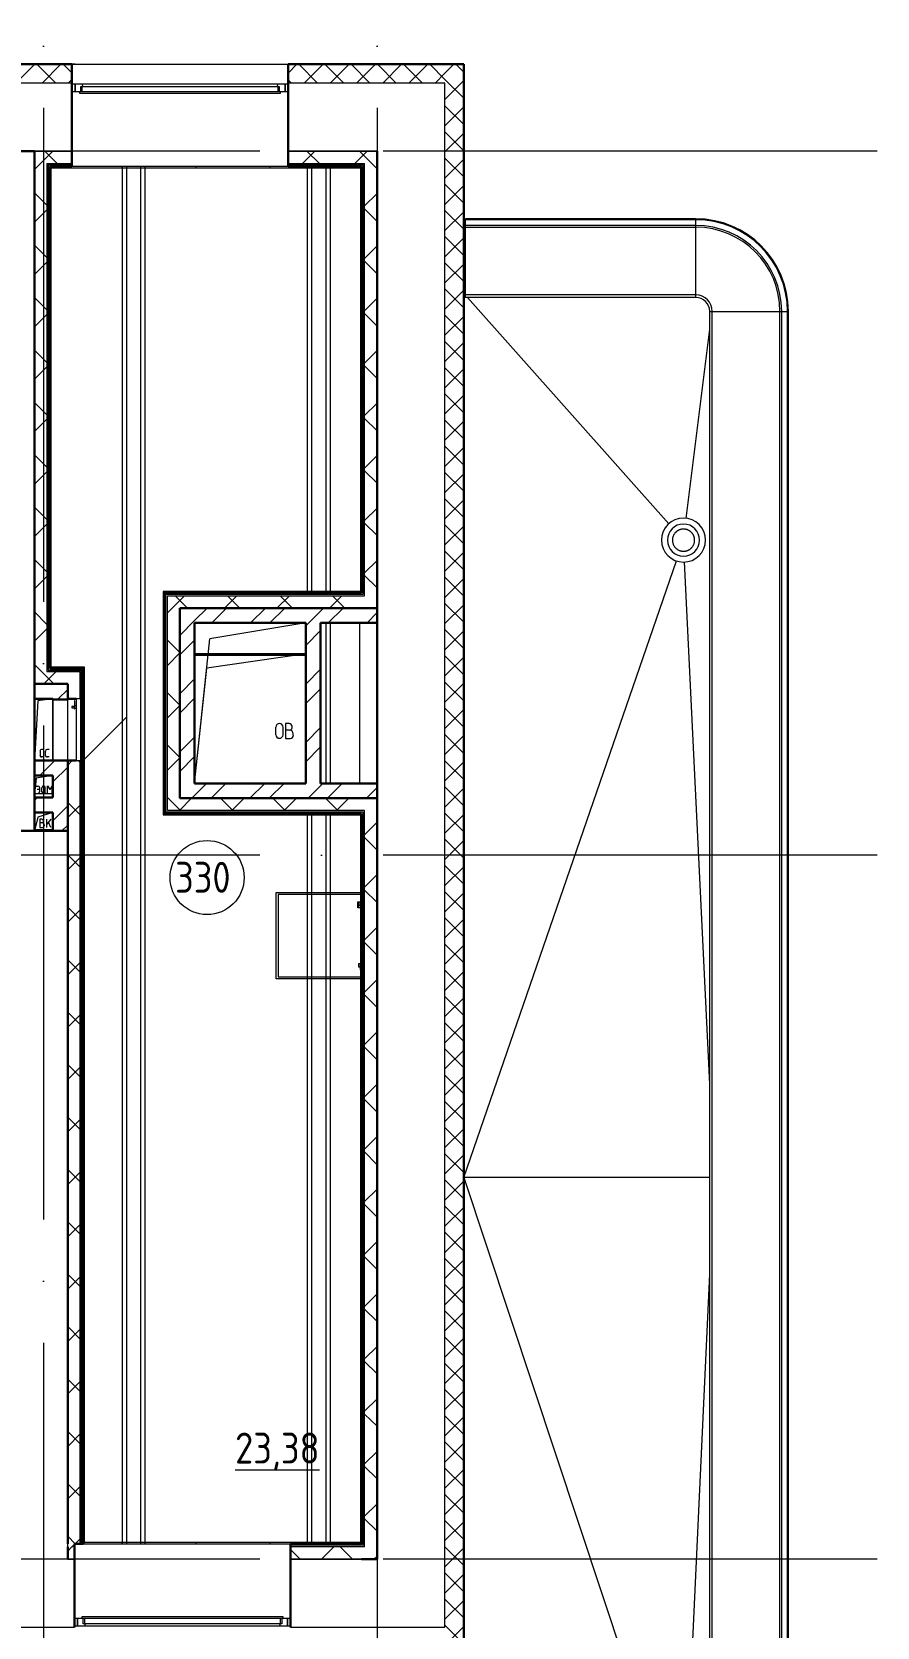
# Model space of a CAD drawing. Header units: millimetres. Extents: x -421858 to 614926, y -468665 to 141641.
# Drawn here: x 301951 to 308796, y 17287 to 30201 of the extents above; entities that cross this region are included whole.
import ezdxf

# ---------------------------------------------------------------- set-up
doc = ezdxf.new("R2010")
doc.units = ezdxf.units.MM
doc.linetypes.add('ADSK_Линия сетки', pattern=[25, 20, -2.5, 0, -2.5])
for name, color, linetype, lineweight in [('_ Окна', 7, 'Continuous', 9), ('Двери', 252, 'Continuous', 9), ('Крыша', 7, 'Continuous', 9), ('Линии', 252, 'Continuous', 9), ('Марки помещений', 252, 'Continuous', 20), ('Оборудование', 8, 'Continuous', 18), ('Ограждение', 252, 'Continuous', 9), ('Окна', 252, 'Continuous', 9), ('Оси', 252, 'Continuous', 9), ('Перекрытие', 252, 'Continuous', 18), ('Стены внутренние', 7, 'Continuous', 18), ('Стены наружные', 7, 'Continuous', 18), ('Стены штриховка', 252, 'Continuous', 9)]:
    doc.layers.add(name, color=color, linetype=linetype, lineweight=lineweight)
doc.styles.add('GOST Common_2', font='', dxfattribs={"width": 0.9, "height": 250})
doc.styles.get('GOST Common_2').set_extended_font_data('GOST type B')

# ---------------------------------------------------------------- blocks, each defined once
blk = doc.blocks.new('Перекрытия 1 - Перекрытия 1-1698725-3 этаж копия 1')
at = {"layer": 'Перекрытие', "ltscale": 100}
for p, q in [((25199, 26635), (25199, 15485)), ((25234, 26635), (25234, 15485)), ((25349, 26635), (25349, 15485)), ((25384, 26635), (25384, 15485)), ((26699, 26635), (26699, 23185)), ((26734, 26635), (26734, 23185)), ((26849, 26635), (26849, 23185)), ((26884, 26635), (26884, 23185)), ((26849, 22940), (26849, 21875)), ((26884, 22940), (26884, 21875)), ((27122, 22940), (27122, 21875)), ((26849, 21875), (26849, 21755)), ((26884, 21875), (26884, 21755)), ((27122, 21875), (27122, 21755)), ((26849, 21755), (26849, 21640)), ((26884, 21755), (26884, 21640)), ((27122, 21755), (27122, 21640)), ((26699, 21395), (26699, 15485)), ((26734, 21395), (26734, 15485)), ((26849, 21395), (26849, 15485)), ((26884, 21395), (26884, 15485))]:
    blk.add_line(p, q, dxfattribs=at)
blk = doc.blocks.new('3 этаж')
at = {"color": 251, "lineweight": 18, "true_color": 0x636466}
for p, q in [((303269, 24117), (303269, 25167)), ((303269, 25167), (304169, 25167)), ((302121, 24802), (301998, 24786)), ((302121, 24797), (302121, 24302)), ((301998, 24786), (301971, 24302)), ((302017, 24379), (302017, 24344)), ((302049, 24392), (302030, 24392)), ((302049, 24331), (302030, 24331)), ((302060, 24379), (302060, 24344)), ((302092, 24392), (302074, 24392)), ((302092, 24331), (302074, 24331)), ((301986, 24159), (301971, 24032)), ((302121, 24182), (301986, 24159)), ((302121, 24032), (301971, 24032)), ((301982, 24096), (302000, 24096)), ((301982, 24036), (302000, 24036)), ((301995, 24070), (302013, 24070)), ((302013, 24083), (302013, 24049)), ((302031, 24050), (302031, 24082)), ((302060, 24050), (302060, 24082)), ((302078, 24097), (302097, 24067)), ((302078, 24036), (302078, 24097)), ((302115, 24097), (302097, 24067)), ((302115, 24036), (302115, 24097)), ((302000, 23845), (301971, 23732)), ((302121, 23882), (302000, 23845)), ((302033, 23827), (302016, 23827)), ((302016, 23827), (302016, 23760)), ((302035, 23797), (302016, 23797)), ((302046, 23808), (302046, 23814)), ((302052, 23775), (302052, 23781)), ((302105, 23827), (302072, 23787)), ((302072, 23760), (302072, 23827)), ((302105, 23760), (302085, 23803)), ((302016, 23760), (302037, 23760))]:
    blk.add_line(p, q, dxfattribs=at)
for centre, radius, start, end in [((302030, 24379), 13.3, 90, 180), ((302030, 24344), 13.3, 180, 270), ((302074, 24379), 13.3, 90, 180), ((302074, 24344), 13.3, 180, 270), ((302000, 24083), 13, 0, 90), ((302000, 24049), 13, 270, 0), ((302046, 24082), 14.3, 0, 180), ((302046, 24050), 14.3, 180, 0), ((302033, 23814), 13, 0, 90), ((302035, 23808), 11.1, 270, 0), ((302035, 23781), 16.7, 0, 90), ((302037, 23775), 14.8, 270, 0)]:
    blk.add_arc(centre, radius, start, end, dxfattribs=at)
at = {"layer": '_ Окна', "color": 251, "true_color": 0x636466}
for p, q in [((302301, 29777), (302276, 29777)), ((302276, 29719), (302301, 29719)), ((302301, 29719), (302301, 29777)), ((304026, 29777), (304001, 29777)), ((304001, 29777), (304001, 29719)), ((304001, 29719), (304026, 29719)), ((302321, 17355), (302296, 17355)), ((302321, 17297), (302321, 17355)), ((304046, 17355), (304021, 17355)), ((304021, 17355), (304021, 17297)), ((302296, 17297), (302321, 17297)), ((304021, 17297), (304046, 17297))]:
    blk.add_line(p, q, dxfattribs=at)
at = {"layer": '_ Окна', "color": 251, "lineweight": 18, "true_color": 0x636466}
for p, q in [((302360, 29777), (302301, 29777)), ((302301, 29777), (302301, 29719)), ((302301, 29719), (302339, 29719)), ((302347, 29719), (302347, 29760)), ((302347, 29760), (302359, 29760)), ((302365, 29760), (302360, 29777)), ((303941, 29777), (303937, 29760)), ((304001, 29777), (303941, 29777)), ((303943, 29760), (303955, 29760)), ((303955, 29760), (303955, 29719)), ((303963, 29719), (304001, 29719)), ((304001, 29719), (304001, 29777)), ((302359, 17355), (302321, 17355)), ((302321, 17355), (302321, 17297)), ((302367, 17314), (302367, 17355)), ((302379, 17314), (302367, 17314)), ((302380, 17297), (302385, 17314)), ((303957, 17314), (303961, 17297)), ((303975, 17314), (303963, 17314)), ((303975, 17355), (303975, 17314)), ((304021, 17355), (303983, 17355)), ((304021, 17297), (304021, 17355)), ((302321, 17297), (302380, 17297)), ((303961, 17297), (304021, 17297))]:
    blk.add_line(p, q, dxfattribs=at)
at = {"layer": 'Двери', "color": 251, "true_color": 0x636466}
for p, q in [((304611, 23218), (303945, 23218)), ((303945, 23218), (303945, 22550)), ((304591, 23159), (304597, 23159)), ((304591, 23109), (304591, 23159)), ((304597, 23109), (304597, 23159)), ((304598, 23159), (304609, 23159)), ((304598, 23130), (304598, 23159)), ((304609, 23130), (304598, 23130)), ((304609, 23159), (304611, 23159)), ((304609, 23159), (304609, 23109)), ((304609, 23159), (304609, 23130)), ((304597, 23109), (304591, 23109)), ((304609, 23109), (304597, 23109)), ((304611, 23109), (304609, 23109)), ((304598, 22659), (304609, 22659)), ((304598, 22630), (304598, 22659)), ((304609, 22630), (304598, 22630)), ((304609, 22659), (304611, 22659)), ((304609, 22659), (304609, 22609)), ((304609, 22659), (304609, 22630)), ((304611, 22609), (304609, 22609)), ((303945, 22550), (304611, 22550))]:
    blk.add_line(p, q, dxfattribs=at)
at = {"layer": 'Крыша', "color": 251, "true_color": 0x636466}
for p, q in [((305448, 28087), (305463, 28070)), ((305463, 28070), (305448, 28087)), ((305480, 28050), (305480, 28050)), ((307110, 26218), (305480, 28050)), ((307250, 26261), (307440, 27794)), ((307440, 27794), (307440, 27794)), ((305448, 20927), (307171, 25920)), ((307440, 21681), (307236, 25910)), ((307440, 21681), (307440, 21681)), ((305448, 20927), (305448, 20927)), ((307440, 20927), (305448, 20927)), ((305448, 20927), (307172, 15734)), ((307236, 15743), (307440, 20143)), ((307440, 20143), (307440, 20143))]:
    blk.add_line(p, q, dxfattribs=at)
at = {"layer": 'Линии', "color": 251, "lineweight": 18, "ltscale": 200, "true_color": 0x636466}
for p, q in [((303269, 24117), (303269, 25416)), ((304169, 25416), (303392, 25287)), ((303269, 24117), (303392, 25287)), ((303269, 24117), (303269, 25167)), ((303269, 25167), (304169, 25167)), ((304169, 25167), (303367, 25050)), ((303269, 24117), (303367, 25050)), ((303927, 24511), (303927, 24573)), ((303927, 24511), (303927, 24573)), ((303985, 24511), (303985, 24573)), ((303985, 24511), (303985, 24573)), ((304035, 24602), (304005, 24602)), ((304005, 24602), (304005, 24482)), ((304035, 24602), (304005, 24602)), ((304005, 24602), (304005, 24482)), ((304038, 24548), (304005, 24548)), ((304038, 24548), (304005, 24548)), ((304058, 24568), (304058, 24578)), ((304058, 24568), (304058, 24578)), ((304005, 24482), (304042, 24482)), ((304005, 24482), (304042, 24482)), ((304068, 24508), (304068, 24518)), ((304068, 24508), (304068, 24518))]:
    blk.add_line(p, q, dxfattribs=at)
at = {"layer": 'Линии', "color": 251, "lineweight": 18, "true_color": 0x636466}
for centre, radius, start, end in [((303956, 24573), 28.7, 0, 180), ((303956, 24573), 28.7, 0, 180), ((304035, 24578), 23.3, 0, 90), ((304035, 24578), 23.3, 0, 90), ((304038, 24568), 20, 270, 0), ((304038, 24568), 20, 270, 0), ((304038, 24518), 30, 0, 90), ((304038, 24518), 30, 0, 90), ((303956, 24511), 28.7, 180, 0), ((303956, 24511), 28.7, 180, 0), ((304042, 24508), 26.7, 270, 0), ((304042, 24508), 26.7, 270, 0)]:
    blk.add_arc(centre, radius, start, end, dxfattribs=at)
at = {"layer": 'Марки помещений', "color": 251, "true_color": 0x636466}
blk.add_circle((303370, 23355), 300, dxfattribs=at)
at = {"layer": 'Оборудование', "color": 251, "true_color": 0x636466}
for p, q in [((307139, 26096), (307138, 26092)), ((307138, 26092), (307138, 26088)), ((307138, 26088), (307138, 26087)), ((307140, 26103), (307139, 26099)), ((307139, 26099), (307139, 26096)), ((307141, 26110), (307140, 26106)), ((307140, 26106), (307140, 26103)), ((307142, 26113), (307141, 26110)), ((307143, 26117), (307142, 26113)), ((307145, 26120), (307143, 26117)), ((307146, 26123), (307145, 26120)), ((307148, 26127), (307146, 26123)), ((307149, 26130), (307148, 26127)), ((307151, 26133), (307149, 26130)), ((307153, 26136), (307151, 26133)), ((307155, 26139), (307153, 26136)), ((307157, 26142), (307155, 26139)), ((307159, 26145), (307157, 26142)), ((307162, 26147), (307159, 26145)), ((307164, 26150), (307162, 26147)), ((307167, 26152), (307164, 26150)), ((307170, 26155), (307167, 26152)), ((307172, 26157), (307170, 26155)), ((307175, 26159), (307172, 26157)), ((307178, 26161), (307175, 26159)), ((307181, 26163), (307178, 26161)), ((307184, 26165), (307181, 26163)), ((307187, 26167), (307184, 26165)), ((307191, 26168), (307187, 26167)), ((307194, 26170), (307191, 26168)), ((307197, 26171), (307194, 26170)), ((307201, 26172), (307197, 26171)), ((307204, 26173), (307201, 26172)), ((307208, 26174), (307204, 26173)), ((307211, 26175), (307208, 26174)), ((307215, 26175), (307211, 26175)), ((307218, 26176), (307215, 26175)), ((307222, 26176), (307218, 26176)), ((307225, 26176), (307222, 26176)), ((307229, 26176), (307225, 26176)), ((307233, 26176), (307229, 26176)), ((307236, 26176), (307233, 26176)), ((307240, 26176), (307236, 26176)), ((307243, 26175), (307240, 26176)), ((307247, 26174), (307243, 26175)), ((307250, 26174), (307247, 26174)), ((307254, 26173), (307250, 26174)), ((307257, 26172), (307254, 26173)), ((307261, 26170), (307257, 26172)), ((307264, 26169), (307261, 26170)), ((307267, 26167), (307264, 26169)), ((307270, 26166), (307267, 26167)), ((307274, 26164), (307270, 26166)), ((307277, 26162), (307274, 26164)), ((307280, 26160), (307277, 26162)), ((307283, 26158), (307280, 26160)), ((307285, 26156), (307283, 26158)), ((307288, 26153), (307285, 26156)), ((307291, 26151), (307288, 26153)), ((307293, 26148), (307291, 26151)), ((307296, 26146), (307293, 26148)), ((307298, 26143), (307296, 26146)), ((307300, 26140), (307298, 26143)), ((307302, 26137), (307300, 26140)), ((307304, 26134), (307302, 26137)), ((307306, 26131), (307304, 26134)), ((307308, 26128), (307306, 26131)), ((307309, 26125), (307308, 26128)), ((307311, 26122), (307309, 26125)), ((307312, 26118), (307311, 26122)), ((307313, 26115), (307312, 26118)), ((307314, 26111), (307313, 26115)), ((307315, 26108), (307314, 26111)), ((307316, 26104), (307315, 26108)), ((307317, 26101), (307316, 26104)), ((307317, 26097), (307317, 26101)), ((307318, 26094), (307317, 26097)), ((307318, 26090), (307318, 26094)), ((307318, 26087), (307318, 26090)), ((307138, 26087), (307138, 26083)), ((307138, 26083), (307138, 26079)), ((307138, 26079), (307139, 26076)), ((307139, 26076), (307139, 26072)), ((307139, 26072), (307140, 26069)), ((307140, 26069), (307141, 26065)), ((307141, 26065), (307142, 26062)), ((307142, 26062), (307143, 26058)), ((307143, 26058), (307144, 26055)), ((307144, 26055), (307145, 26052)), ((307145, 26052), (307147, 26048)), ((307147, 26048), (307148, 26045)), ((307148, 26045), (307150, 26042)), ((307150, 26042), (307152, 26039)), ((307152, 26039), (307154, 26036)), ((307154, 26036), (307156, 26033)), ((307156, 26033), (307158, 26030)), ((307158, 26030), (307160, 26027)), ((307160, 26027), (307163, 26025)), ((307163, 26025), (307165, 26022)), ((307165, 26022), (307168, 26020)), ((307168, 26020), (307171, 26017)), ((307171, 26017), (307174, 26015)), ((307174, 26015), (307177, 26013)), ((307177, 26013), (307180, 26011)), ((307180, 26011), (307183, 26009)), ((307183, 26009), (307186, 26007)), ((307186, 26007), (307189, 26006)), ((307189, 26006), (307192, 26004)), ((307192, 26004), (307195, 26003)), ((307195, 26003), (307199, 26002)), ((307199, 26002), (307202, 26000)), ((307202, 26000), (307206, 25999)), ((307206, 25999), (307209, 25999)), ((307209, 25999), (307213, 25998)), ((307213, 25998), (307216, 25997)), ((307216, 25997), (307220, 25997)), ((307220, 25997), (307223, 25997)), ((307223, 25997), (307227, 25997)), ((307227, 25997), (307231, 25997)), ((307231, 25997), (307234, 25997)), ((307234, 25997), (307238, 25997)), ((307238, 25997), (307241, 25998)), ((307241, 25998), (307245, 25998)), ((307245, 25998), (307248, 25999)), ((307248, 25999), (307252, 26000)), ((307252, 26000), (307255, 26001)), ((307255, 26001), (307259, 26002)), ((307259, 26002), (307262, 26003)), ((307262, 26003), (307265, 26005)), ((307265, 26005), (307269, 26006)), ((307269, 26006), (307272, 26008)), ((307272, 26008), (307275, 26010)), ((307275, 26010), (307278, 26012)), ((307278, 26012), (307281, 26014)), ((307281, 26014), (307284, 26016)), ((307284, 26016), (307287, 26018)), ((307287, 26018), (307289, 26021)), ((307289, 26021), (307292, 26023)), ((307292, 26023), (307294, 26026)), ((307294, 26026), (307297, 26029)), ((307297, 26029), (307299, 26031)), ((307299, 26031), (307301, 26034)), ((307301, 26034), (307303, 26037)), ((307303, 26037), (307305, 26040)), ((307305, 26040), (307307, 26043)), ((307307, 26043), (307309, 26047)), ((307309, 26047), (307310, 26050)), ((307310, 26050), (307311, 26053)), ((307311, 26053), (307313, 26056)), ((307313, 26056), (307314, 26060)), ((307314, 26060), (307315, 26063)), ((307315, 26063), (307316, 26067)), ((307316, 26070), (307317, 26074)), ((307316, 26067), (307316, 26070)), ((307317, 26077), (307318, 26081)), ((307317, 26074), (307317, 26077)), ((307318, 26085), (307318, 26087)), ((307318, 26081), (307318, 26085)), ((302347, 24802), (302311, 24802)), ((302311, 24802), (302311, 24302)), ((302348, 24302), (302348, 24801)), ((302293, 24741), (302275, 24741)), ((302275, 24741), (302275, 24729)), ((302275, 24729), (302293, 24729)), ((302295, 24743), (302293, 24741)), ((302293, 24741), (302293, 24729)), ((302293, 24729), (302295, 24727)), ((302295, 24786), (302295, 24740)), ((302300, 24786), (302295, 24786)), ((302311, 24745), (302295, 24745)), ((302295, 24745), (302295, 24725)), ((302295, 24730), (302295, 24722)), ((302295, 24725), (302311, 24725)), ((302295, 24722), (302300, 24722)), ((302300, 24740), (302300, 24786)), ((302300, 24722), (302300, 24730)), ((302358, 24795), (302348, 24795)), ((302359, 24310), (302359, 24794)), ((302366, 24783), (302360, 24783)), ((302366, 24321), (302366, 24783)), ((302368, 24774), (302366, 24774)), ((302366, 24705), (302368, 24705)), ((302368, 24770), (302368, 24774)), ((302368, 24770), (302368, 24774)), ((302368, 24770), (302368, 24709)), ((302368, 24705), (302368, 24709)), ((302368, 24705), (302368, 24709)), ((302366, 24302), (302719, 24655)), ((302311, 24302), (302347, 24302)), ((302348, 24309), (302358, 24309)), ((302360, 24321), (302366, 24321))]:
    blk.add_line(p, q, dxfattribs=at)
for radius, start, end in [(178, 0, 180), (130, 0, 180), (178, 180, 0), (130, 180, 0)]:
    blk.add_arc((307228, 26087), radius, start, end, dxfattribs=at)
for points, knots in [([(302348, 24801), (302348, 24801), (302348, 24801), (302348, 24801), (302348, 24801), (302348, 24801), (302348, 24801), (302347, 24802), (302347, 24802), (302347, 24802)], [0, 0, 0, 0, 0.166667, 0.25, 0.333333, 0.5, 0.666667, 0.833333, 1, 1, 1, 1]), ([(302359, 24794), (302359, 24794), (302359, 24794), (302359, 24794), (302359, 24794), (302359, 24794), (302358, 24794), (302358, 24794), (302358, 24795), (302358, 24795), (302358, 24795)], [0, 0, 0, 0, 0.166667, 0.25, 0.333333, 0.416667, 0.541667, 0.666667, 0.833333, 1, 1, 1, 1]), ([(302360, 24783), (302360, 24783), (302360, 24783), (302360, 24783), (302360, 24783), (302359, 24783), (302359, 24783), (302359, 24783), (302359, 24783), (302359, 24784), (302359, 24784), (302359, 24784), (302359, 24784)], [0, 0, 0, 0, 0.166667, 0.25, 0.333333, 0.416667, 0.5, 0.583333, 0.666667, 0.75, 0.833333, 1, 1, 1, 1]), ([(302347, 24302), (302347, 24302), (302347, 24302), (302348, 24302), (302348, 24302), (302348, 24302), (302348, 24302), (302348, 24302), (302348, 24302), (302348, 24302)], [-1, -1, -1, -1, -0.833333, -0.666667, -0.5, -0.333333, -0.25, -0.166667, 0, 0, 0, 0]), ([(302358, 24309), (302358, 24309), (302358, 24309), (302358, 24309), (302358, 24309), (302359, 24309), (302359, 24309), (302359, 24309), (302359, 24309), (302359, 24309), (302359, 24310)], [-1, -1, -1, -1, -0.833333, -0.666667, -0.541667, -0.416667, -0.333333, -0.25, -0.166667, 0, 0, 0, 0]), ([(302359, 24319), (302359, 24319), (302359, 24319), (302359, 24320), (302359, 24320), (302359, 24320), (302359, 24320), (302359, 24320), (302360, 24320), (302360, 24320), (302360, 24321), (302360, 24321), (302360, 24321)], [-1, -1, -1, -1, -0.833333, -0.75, -0.666667, -0.583333, -0.5, -0.416667, -0.333333, -0.25, -0.166667, 0, 0, 0, 0])]:
    blk.add_open_spline(points, degree=3, knots=knots, dxfattribs=at)
at = {"layer": 'Ограждение', "color": 251, "true_color": 0x636466}
for p, q in [((302096, 29112), (302106, 29102)), ((302106, 29102), (302096, 29112)), ((302106, 25057), (302106, 29102)), ((302106, 29102), (304611, 29102)), ((304026, 29112), (302276, 29112)), ((304621, 29112), (304611, 29102)), ((304611, 29102), (304621, 29112)), ((304611, 29102), (304611, 25671)), ((305463, 28681), (305463, 28687)), ((307328, 28687), (305463, 28687)), ((305463, 28634), (305463, 28681)), ((307328, 28681), (305463, 28681)), ((307328, 28681), (307328, 28687)), ((307328, 28634), (307328, 28681)), ((305463, 28619), (305463, 28634)), ((307328, 28634), (305463, 28634)), ((305463, 28072), (305463, 28619)), ((307328, 28619), (305463, 28619)), ((307328, 28619), (307328, 28634)), ((307328, 28072), (307328, 28619)), ((305463, 28050), (305463, 28072)), ((307328, 28072), (305463, 28072)), ((307328, 28050), (305463, 28050)), ((307328, 28050), (307328, 28072)), ((307440, 27939), (307461, 27939)), ((307440, 13137), (307440, 27939)), ((307461, 27939), (308009, 27939)), ((307461, 13137), (307461, 27939)), ((308009, 27939), (308023, 27939)), ((308009, 13137), (308009, 27939)), ((308023, 27939), (308070, 27939)), ((308023, 13137), (308023, 27939)), ((308070, 27939), (308077, 27939)), ((308070, 13137), (308070, 27939)), ((308077, 13137), (308077, 27939)), ((303024, 25661), (303014, 25671)), ((304611, 25671), (303014, 25671)), ((303014, 25671), (303024, 25661)), ((303014, 25671), (303014, 23862)), ((304621, 25661), (304611, 25671)), ((304611, 25671), (304621, 25661)), ((302106, 25057), (302096, 25047)), ((302096, 25047), (302106, 25057)), ((302376, 25057), (302106, 25057)), ((302366, 25047), (302376, 25057)), ((302376, 25057), (302366, 25047)), ((302376, 17972), (302376, 25057)), ((302366, 24802), (302366, 24783)), ((302366, 24321), (302366, 24302)), ((303024, 23872), (303014, 23862)), ((303014, 23862), (303024, 23872)), ((303014, 23862), (304611, 23862)), ((304621, 23872), (304611, 23862)), ((304611, 23862), (304621, 23872)), ((304611, 23862), (304611, 17972)), ((302366, 17962), (302376, 17972)), ((302376, 17972), (302366, 17962)), ((302366, 17962), (304046, 17962)), ((304611, 17972), (302376, 17972)), ((304621, 17962), (304611, 17972)), ((304611, 17972), (304621, 17962))]:
    blk.add_line(p, q, dxfattribs=at)
at = {"layer": 'Ограждение', "color": 251, "linetype": 'Continuous', "true_color": 0x636466}
for p, q in [((302682, 29102), (302682, 29112)), ((303282, 29102), (303282, 29112)), ((303882, 29102), (303882, 29112)), ((304482, 29102), (304482, 29112)), ((302096, 28876), (302106, 28876)), ((304611, 28876), (304621, 28876)), ((302096, 28276), (302106, 28276)), ((304611, 28276), (304621, 28276)), ((302096, 27676), (302106, 27676)), ((304611, 27676), (304621, 27676)), ((302096, 27076), (302106, 27076)), ((304611, 27076), (304621, 27076)), ((302096, 26476), (302106, 26476)), ((304611, 26476), (304621, 26476)), ((302096, 25876), (302106, 25876)), ((304611, 25876), (304621, 25876)), ((303282, 25661), (303282, 25671)), ((303882, 25661), (303882, 25671)), ((304482, 25661), (304482, 25671)), ((302096, 25276), (302106, 25276)), ((303014, 25276), (303024, 25276)), ((302366, 24676), (302376, 24676)), ((303014, 24676), (303024, 24676)), ((302366, 24076), (302376, 24076)), ((303014, 24076), (303024, 24076)), ((303282, 23862), (303282, 23872)), ((303882, 23862), (303882, 23872)), ((304482, 23862), (304482, 23872)), ((302366, 23476), (302376, 23476)), ((304611, 23476), (304621, 23476)), ((302366, 22876), (302376, 22876)), ((304611, 22876), (304621, 22876)), ((302366, 22276), (302376, 22276)), ((304611, 22276), (304621, 22276)), ((302366, 21676), (302376, 21676)), ((304611, 21676), (304621, 21676)), ((302366, 21076), (302376, 21076)), ((304611, 21076), (304621, 21076)), ((302366, 20476), (302376, 20476)), ((304611, 20476), (304621, 20476)), ((302366, 19876), (302376, 19876)), ((304611, 19876), (304621, 19876)), ((302366, 19276), (302376, 19276)), ((304611, 19276), (304621, 19276)), ((302366, 18676), (302376, 18676)), ((304611, 18676), (304621, 18676)), ((302366, 18076), (302376, 18076)), ((302682, 17962), (302682, 17972)), ((303282, 17962), (303282, 17972)), ((303882, 17962), (303882, 17972)), ((304482, 17962), (304482, 17972)), ((304611, 18076), (304621, 18076))]:
    blk.add_line(p, q, dxfattribs=at)
at = {"layer": 'Ограждение', "color": 251, "true_color": 0x636466}
for radius in [749, 742, 695, 681, 133, 112]:
    blk.add_arc((307328, 27939), radius, 0, 90, dxfattribs=at)
at = {"layer": 'Окна', "color": 251, "true_color": 0x636466}
for p, q in [((302339, 29719), (303963, 29719)), ((302339, 29702), (302339, 29719)), ((302359, 29760), (303943, 29760)), ((302359, 29719), (302359, 29760)), ((303941, 29777), (302360, 29777)), ((303943, 29760), (303943, 29719)), ((303963, 29719), (303963, 29702)), ((303963, 29702), (302339, 29702)), ((302359, 17372), (303983, 17372)), ((302359, 17355), (302359, 17372)), ((303983, 17355), (302359, 17355)), ((302379, 17314), (302379, 17355)), ((303963, 17314), (302379, 17314)), ((303963, 17355), (303963, 17314)), ((303983, 17372), (303983, 17355)), ((302380, 17297), (303961, 17297))]:
    blk.add_line(p, q, dxfattribs=at)
at = {"layer": 'Оси', "color": 251, "linetype": 'ADSK_Линия сетки', "ltscale": 200, "true_color": 0x636466}
for p, q in [((302046, 34587), (302046, 11871)), ((304746, 34587), (304746, 13337)), ((308796, 29237), (237074, 29237)), ((308796, 23537), (237074, 23537)), ((308796, 17837), (237074, 17837))]:
    blk.add_line(p, q, dxfattribs=at)
at = {"layer": 'Перекрытие', "color": 251, "true_color": 0x636466}
for p, q in [((304169, 25167), (303269, 25167)), ((303269, 25167), (303269, 24117)), ((302121, 24032), (301971, 24032)), ((303929, 22534), (303929, 23234)), ((303929, 23234), (304611, 23234)), ((304611, 22534), (303929, 22534))]:
    blk.add_line(p, q, dxfattribs=at)
at = {"layer": 'Стены внутренние', "color": 251, "lineweight": 30, "true_color": 0x636466}
for p, q in [((301206, 29939), (302276, 29939)), ((302276, 29237), (302276, 29939)), ((304026, 29237), (304026, 29939)), ((305448, 29939), (304026, 29939)), ((305448, 17135), (305448, 29939)), ((301971, 29237), (301281, 29237)), ((304746, 24117), (304746, 25416)), ((301971, 24802), (301971, 24302)), ((301971, 24182), (301971, 24002)), ((301971, 23882), (301971, 23732)), ((302121, 23732), (301851, 23732)), ((302296, 17837), (302296, 17287)), ((304046, 17837), (304046, 17287)), ((304746, 17837), (304621, 17837)), ((304746, 17837), (304746, 17837))]:
    blk.add_line(p, q, dxfattribs=at)
at = {"layer": 'Стены внутренние', "color": 251, "linetype": 'Continuous', "lineweight": 9, "true_color": 0x636466}
for p, q in [((301822, 29787), (301972, 29937)), ((302144, 29787), (301994, 29937)), ((302034, 29787), (302184, 29937)), ((302075, 29939), (302074, 29937)), ((302274, 29869), (302206, 29937)), ((302274, 29908), (302276, 29908)), ((304026, 29908), (304028, 29908)), ((304028, 29871), (304093, 29937)), ((304070, 29939), (304068, 29937)), ((304265, 29787), (304115, 29937)), ((304156, 29787), (304306, 29937)), ((304477, 29787), (304327, 29937)), ((304368, 29787), (304518, 29937)), ((304689, 29787), (304539, 29937)), ((304580, 29787), (304730, 29937)), ((304902, 29787), (304752, 29937)), ((304792, 29787), (304942, 29937)), ((304891, 29939), (304890, 29937)), ((305114, 29787), (304964, 29937)), ((305004, 29787), (305154, 29937)), ((305125, 29939), (305124, 29937)), ((305296, 29817), (305176, 29937)), ((305216, 29787), (305296, 29866)), ((305296, 29866), (305366, 29937)), ((305446, 29879), (305388, 29937)), ((302246, 29787), (302276, 29816)), ((304053, 29787), (304026, 29814)), ((305446, 29667), (305296, 29817)), ((305296, 29654), (305446, 29804)), ((305448, 29740), (305446, 29743)), ((305446, 29705), (305448, 29705)), ((305446, 29454), (305296, 29604)), ((305296, 29442), (305446, 29592)), ((305446, 29502), (305448, 29502)), ((305446, 29242), (305296, 29392)), ((305296, 29230), (305446, 29380)), ((305446, 29197), (305448, 29197)), ((305446, 29030), (305296, 29180)), ((305296, 29018), (305446, 29168)), ((305446, 28818), (305296, 28968)), ((305296, 28805), (305446, 28955)), ((305446, 28606), (305296, 28756)), ((305296, 28593), (305446, 28743)), ((305446, 28394), (305296, 28544)), ((305446, 28587), (305448, 28587)), ((305296, 28381), (305446, 28531)), ((305446, 28182), (305296, 28332)), ((305296, 28169), (305446, 28319)), ((305446, 28384), (305448, 28384)), ((305446, 27970), (305296, 28120)), ((305296, 27957), (305446, 28107)), ((305448, 28114), (305446, 28118)), ((305446, 28079), (305448, 28079)), ((305446, 27757), (305296, 27907)), ((305296, 27745), (305446, 27895)), ((305446, 27545), (305296, 27695)), ((305296, 27533), (305446, 27683)), ((305446, 27333), (305296, 27483)), ((305296, 27320), (305446, 27470)), ((305446, 27470), (305448, 27470)), ((305446, 27121), (305296, 27271)), ((305296, 27108), (305446, 27258)), ((305446, 27267), (305448, 27267)), ((305446, 26909), (305296, 27059)), ((305296, 26896), (305446, 27046)), ((305446, 26962), (305448, 26962)), ((305446, 26697), (305296, 26847)), ((305296, 26684), (305446, 26834)), ((305446, 26485), (305296, 26635)), ((305296, 26472), (305446, 26622)), ((305446, 26272), (305296, 26422)), ((305296, 26260), (305446, 26410)), ((305446, 26352), (305448, 26352)), ((305448, 26230), (305446, 26226)), ((305446, 26060), (305296, 26210)), ((305296, 26048), (305446, 26198)), ((305446, 26149), (305448, 26149)), ((305446, 25848), (305296, 25998)), ((305296, 25836), (305446, 25986)), ((305446, 25844), (305448, 25844)), ((305446, 25636), (305296, 25786)), ((305296, 25623), (305446, 25773)), ((305446, 25424), (305296, 25574)), ((305296, 25411), (305446, 25561)), ((305446, 25212), (305296, 25362)), ((305296, 25199), (305446, 25349)), ((305447, 25416), (305446, 25413)), ((305446, 25235), (305448, 25235)), ((305446, 25000), (305296, 25150)), ((305296, 24987), (305446, 25137)), ((305448, 25066), (305446, 25070)), ((305446, 24788), (305296, 24938)), ((305446, 25031), (305448, 25031)), ((305296, 24775), (305446, 24925)), ((305446, 24575), (305296, 24725)), ((305296, 24563), (305446, 24713)), ((305446, 24727), (305448, 24727)), ((305446, 24363), (305296, 24513)), ((305296, 24351), (305446, 24501)), ((305448, 24456), (305446, 24460)), ((305446, 24151), (305296, 24301)), ((305296, 24138), (305446, 24288)), ((305446, 23939), (305296, 24089)), ((305296, 23926), (305446, 24076)), ((305446, 24117), (305448, 24117)), ((305448, 23995), (305446, 23991)), ((305446, 23914), (305448, 23914)), ((305446, 23727), (305296, 23877)), ((305296, 23714), (305446, 23864)), ((305446, 23515), (305296, 23665)), ((305296, 23502), (305446, 23652)), ((305446, 23609), (305448, 23609)), ((305446, 23303), (305296, 23453)), ((305296, 23290), (305446, 23440)), ((305446, 23090), (305296, 23240)), ((305296, 23078), (305446, 23228)), ((305448, 23182), (305446, 23178)), ((305446, 22878), (305296, 23028)), ((305296, 22866), (305446, 23016)), ((305446, 22999), (305448, 22999)), ((305446, 22666), (305296, 22816)), ((305296, 22654), (305446, 22804)), ((305446, 22796), (305448, 22796)), ((305446, 22454), (305296, 22604)), ((305296, 22441), (305446, 22591)), ((305446, 22491), (305448, 22491)), ((305446, 22242), (305296, 22392)), ((305296, 22229), (305446, 22379)), ((305447, 22222), (305446, 22225)), ((305446, 22030), (305296, 22180)), ((305296, 22017), (305446, 22167)), ((305446, 21818), (305296, 21968)), ((305296, 21805), (305446, 21955)), ((305446, 21882), (305448, 21882)), ((305446, 21606), (305296, 21756)), ((305296, 21593), (305446, 21743)), ((305446, 21679), (305448, 21679)), ((305446, 21393), (305296, 21543)), ((305296, 21381), (305446, 21531)), ((305446, 21181), (305296, 21331)), ((305296, 21169), (305446, 21319)), ((305446, 21374), (305448, 21374)), ((305446, 20969), (305296, 21119)), ((305296, 20956), (305446, 21106)), ((305448, 20947), (305446, 20943)), ((305446, 20757), (305296, 20907)), ((305296, 20744), (305446, 20894)), ((305446, 20545), (305296, 20695)), ((305296, 20532), (305446, 20682)), ((305446, 20764), (305448, 20764)), ((305446, 20561), (305448, 20561)), ((305446, 20333), (305296, 20483)), ((305296, 20320), (305446, 20470)), ((305448, 20337), (305446, 20334)), ((305446, 20121), (305296, 20271)), ((305296, 20108), (305446, 20258)), ((305446, 20256), (305448, 20256)), ((305446, 19909), (305296, 20059)), ((305296, 19896), (305446, 20046)), ((305446, 19696), (305296, 19846)), ((305296, 19684), (305446, 19834)), ((305448, 19783), (305446, 19786)), ((305446, 19484), (305296, 19634)), ((305446, 19647), (305448, 19647)), ((305296, 19472), (305446, 19622)), ((305448, 19524), (305446, 19521)), ((305446, 19272), (305296, 19422)), ((305296, 19259), (305446, 19409)), ((305446, 19443), (305448, 19443)), ((305446, 19060), (305296, 19210)), ((305296, 19047), (305446, 19197)), ((305446, 19139), (305448, 19139)), ((305446, 18848), (305296, 18998)), ((305296, 18835), (305446, 18985)), ((305446, 18636), (305296, 18786)), ((305296, 18623), (305446, 18773)), ((305446, 18424), (305296, 18574)), ((305296, 18411), (305446, 18561)), ((305446, 18529), (305448, 18529)), ((305446, 18211), (305296, 18361)), ((305296, 18199), (305446, 18349)), ((305446, 18326), (305448, 18326)), ((305446, 17999), (305296, 18149)), ((305296, 17987), (305446, 18137)), ((305446, 18021), (305448, 18021)), ((305446, 17787), (305296, 17937)), ((305296, 17775), (305446, 17925)), ((305446, 17575), (305296, 17725)), ((305296, 17562), (305446, 17712)), ((305446, 17363), (305296, 17513)), ((305296, 17350), (305446, 17500)), ((305448, 17548), (305446, 17551)), ((305446, 17411), (305448, 17411)), ((305446, 17151), (305296, 17301)), ((305296, 17138), (305446, 17288)), ((305448, 17289), (305446, 17285))]:
    blk.add_line(p, q, dxfattribs=at)
at = {"layer": 'Стены внутренние', "color": 251, "true_color": 0x636466}
for p, q in [((302276, 29939), (304026, 29939)), ((302276, 29787), (301206, 29787)), ((305296, 29787), (304026, 29787)), ((305296, 17287), (305296, 29787)), ((301971, 29237), (302276, 29237)), ((304026, 29237), (304746, 29237)), ((305448, 28664), (305463, 28664)), ((305463, 28614), (305448, 28614)), ((305463, 28087), (305448, 28087)), ((302121, 23742), (301971, 23742)), ((302296, 17837), (302241, 17837)), ((304621, 17837), (304046, 17837)), ((301296, 17287), (302296, 17287)), ((304046, 17287), (305296, 17287))]:
    blk.add_line(p, q, dxfattribs=at)
at = {"layer": 'Стены наружные', "color": 251, "true_color": 0x636466}
for p, q in [((298391, 29944), (302301, 29944)), ((302301, 29944), (302301, 29939)), ((302276, 29237), (301971, 29237)), ((304746, 29237), (304026, 29237)), ((304169, 25152), (303269, 25152)), ((302121, 24302), (302121, 24797)), ((302241, 24302), (302241, 24797)), ((302366, 24802), (302366, 24783)), ((302366, 24321), (302366, 24302))]:
    blk.add_line(p, q, dxfattribs=at)
at = {"layer": 'Стены наружные', "color": 251, "lineweight": 30, "true_color": 0x636466}
for p, q in [((301971, 24802), (301971, 29237)), ((302276, 29112), (302276, 29237)), ((304026, 29112), (304026, 29237)), ((304746, 29237), (304746, 25416)), ((302096, 29112), (302276, 29112)), ((302096, 29112), (302096, 25047)), ((304621, 29112), (304026, 29112)), ((304621, 25661), (304621, 29112)), ((303024, 25661), (304621, 25661)), ((303024, 23872), (303024, 25661)), ((303149, 25536), (303149, 23997)), ((303149, 23997), (303149, 25536)), ((303149, 25536), (304746, 25536)), ((303269, 25416), (303269, 24117)), ((304169, 25416), (303269, 25416)), ((304169, 24117), (304169, 25416)), ((304746, 25416), (304289, 25416)), ((304289, 25416), (304289, 24117)), ((302096, 25047), (302366, 25047)), ((302366, 25047), (302366, 24802)), ((302241, 24922), (301971, 24922)), ((302121, 24802), (301971, 24802)), ((302121, 24802), (302121, 24797)), ((302241, 24797), (302121, 24797)), ((302241, 24922), (302241, 24797)), ((302311, 24802), (302241, 24802)), ((302366, 24802), (302347, 24802)), ((302311, 24302), (301971, 24302)), ((301971, 24302), (301971, 24182)), ((302241, 17962), (302241, 24302)), ((302366, 24302), (302347, 24302)), ((302366, 17962), (302366, 24302)), ((302121, 24182), (301971, 24182)), ((302121, 24002), (302121, 24182)), ((303269, 24117), (304169, 24117)), ((304289, 24117), (304746, 24117)), ((304746, 24117), (304746, 17837)), ((301971, 24002), (302121, 24002)), ((301971, 24002), (301971, 23882)), ((304746, 23997), (303149, 23997)), ((302121, 23882), (301971, 23882)), ((302121, 23732), (302121, 23882)), ((304621, 23872), (303024, 23872)), ((304621, 17962), (304621, 23872)), ((302241, 23732), (302121, 23732)), ((302296, 17962), (302296, 17837)), ((302366, 17962), (302296, 17962)), ((304621, 17962), (304046, 17962)), ((304046, 17962), (304046, 17837)), ((302241, 17937), (302241, 17837)), ((304621, 17837), (304746, 17837))]:
    blk.add_line(p, q, dxfattribs=at)
at = {"layer": 'Стены наружные', "color": 251, "linetype": 'Continuous', "lineweight": 9, "true_color": 0x636466}
for p, q in [((302021, 29137), (302121, 29237)), ((302021, 29137), (302121, 29237)), ((302157, 29137), (302057, 29237)), ((302157, 29137), (302057, 29237)), ((304142, 29137), (304242, 29237)), ((304142, 29137), (304242, 29237)), ((304279, 29137), (304179, 29237)), ((304279, 29137), (304179, 29237)), ((304566, 29137), (304666, 29237)), ((304566, 29137), (304666, 29237)), ((304703, 29137), (304603, 29237)), ((304703, 29137), (304603, 29237)), ((301971, 29087), (302021, 29137)), ((301971, 29087), (302021, 29137)), ((302151, 29114), (302151, 29112)), ((302256, 29114), (302256, 29112)), ((304041, 29114), (304041, 29112)), ((304146, 29114), (304146, 29112)), ((304251, 29114), (304251, 29112)), ((304356, 29114), (304356, 29112)), ((304461, 29114), (304461, 29112)), ((304566, 29114), (304566, 29112)), ((304745, 29095), (304703, 29137)), ((304745, 29095), (304703, 29137)), ((302093, 29021), (302096, 29021)), ((304623, 29057), (304621, 29057)), ((304623, 28952), (304621, 28952)), ((302071, 28799), (301971, 28899)), ((302071, 28799), (301971, 28899)), ((302093, 28916), (302096, 28916)), ((302093, 28811), (302096, 28811)), ((304623, 28847), (304621, 28847)), ((304646, 28792), (304745, 28891)), ((304646, 28792), (304745, 28891)), ((301971, 28662), (302071, 28762)), ((301971, 28662), (302071, 28762)), ((302093, 28706), (302096, 28706)), ((304623, 28742), (304621, 28742)), ((304745, 28670), (304646, 28770)), ((304745, 28670), (304646, 28770)), ((302093, 28601), (302096, 28601)), ((304623, 28637), (304621, 28637)), ((302071, 28375), (301971, 28475)), ((302071, 28375), (301971, 28475)), ((302093, 28496), (302096, 28496)), ((304623, 28532), (304621, 28532)), ((304623, 28427), (304621, 28427)), ((304646, 28368), (304745, 28467)), ((304646, 28368), (304745, 28467)), ((301971, 28238), (302071, 28338)), ((301971, 28238), (302071, 28338)), ((302093, 28391), (302096, 28391)), ((302093, 28286), (302096, 28286)), ((304623, 28322), (304621, 28322)), ((304745, 28246), (304646, 28345)), ((304745, 28246), (304646, 28345)), ((302093, 28181), (302096, 28181)), ((304623, 28217), (304621, 28217)), ((302071, 27950), (301971, 28050)), ((302071, 27950), (301971, 28050)), ((302093, 28076), (302096, 28076)), ((304623, 28112), (304621, 28112)), ((304646, 27943), (304745, 28043)), ((304646, 27943), (304745, 28043)), ((301971, 27814), (302071, 27914)), ((301971, 27814), (302071, 27914)), ((302093, 27971), (302096, 27971)), ((304623, 28007), (304621, 28007)), ((304623, 27902), (304621, 27902)), ((304745, 27822), (304646, 27921)), ((304745, 27822), (304646, 27921)), ((302093, 27866), (302096, 27866)), ((304623, 27797), (304621, 27797)), ((302093, 27761), (302096, 27761)), ((302093, 27656), (302096, 27656)), ((304623, 27692), (304621, 27692)), ((302071, 27526), (301971, 27626)), ((302071, 27526), (301971, 27626)), ((302093, 27551), (302096, 27551)), ((304623, 27587), (304621, 27587)), ((304646, 27519), (304745, 27619)), ((304646, 27519), (304745, 27619)), ((301971, 27390), (302071, 27490)), ((301971, 27390), (302071, 27490)), ((302093, 27446), (302096, 27446)), ((304623, 27482), (304621, 27482)), ((304745, 27397), (304646, 27497)), ((304745, 27397), (304646, 27497)), ((302093, 27341), (302096, 27341)), ((304623, 27377), (304621, 27377)), ((304623, 27272), (304621, 27272)), ((302071, 27102), (301971, 27202)), ((302071, 27102), (301971, 27202)), ((302093, 27236), (302096, 27236)), ((302093, 27131), (302096, 27131)), ((304623, 27167), (304621, 27167)), ((304646, 27095), (304745, 27194)), ((304646, 27095), (304745, 27194)), ((301971, 26965), (302071, 27065)), ((301971, 26965), (302071, 27065)), ((302093, 27026), (302096, 27026)), ((304623, 27062), (304621, 27062)), ((304745, 26973), (304646, 27072)), ((304745, 26973), (304646, 27072)), ((302093, 26921), (302096, 26921)), ((304623, 26957), (304621, 26957)), ((302071, 26678), (301971, 26778)), ((302071, 26678), (301971, 26778)), ((302093, 26816), (302096, 26816)), ((304623, 26852), (304621, 26852)), ((304623, 26747), (304621, 26747)), ((304646, 26670), (304745, 26770)), ((304646, 26670), (304745, 26770)), ((301971, 26541), (302071, 26641)), ((301971, 26541), (302071, 26641)), ((302093, 26711), (302096, 26711)), ((302093, 26606), (302096, 26606)), ((304623, 26642), (304621, 26642)), ((304746, 26548), (304646, 26648)), ((304746, 26548), (304646, 26648)), ((302093, 26501), (302096, 26501)), ((304623, 26537), (304621, 26537)), ((302071, 26253), (301971, 26353)), ((302071, 26253), (301971, 26353)), ((302093, 26396), (302096, 26396)), ((304623, 26432), (304621, 26432)), ((302093, 26291), (302096, 26291)), ((304623, 26327), (304621, 26327)), ((304623, 26222), (304621, 26222)), ((304646, 26246), (304746, 26346)), ((304646, 26246), (304746, 26346)), ((304746, 26124), (304646, 26224)), ((304746, 26124), (304646, 26224)), ((301971, 26117), (302071, 26217)), ((301971, 26117), (302071, 26217)), ((302093, 26186), (302096, 26186)), ((304623, 26117), (304621, 26117)), ((302093, 26081), (302096, 26081)), ((302093, 25976), (302096, 25976)), ((304623, 26012), (304621, 26012)), ((302071, 25829), (301971, 25929)), ((302071, 25829), (301971, 25929)), ((302093, 25871), (302096, 25871)), ((304623, 25907), (304621, 25907)), ((304646, 25822), (304746, 25922)), ((304646, 25822), (304746, 25922)), ((301971, 25693), (302071, 25793)), ((301971, 25693), (302071, 25793)), ((302093, 25766), (302096, 25766)), ((304623, 25802), (304621, 25802)), ((304746, 25700), (304646, 25800)), ((304746, 25700), (304646, 25800)), ((302093, 25661), (302096, 25661)), ((303026, 25597), (303024, 25597)), ((303035, 25659), (303035, 25661)), ((303087, 25536), (303187, 25636)), ((303087, 25536), (303187, 25636)), ((303212, 25536), (303112, 25636)), ((303212, 25536), (303112, 25636)), ((303140, 25659), (303140, 25661)), ((303245, 25659), (303245, 25661)), ((303350, 25659), (303350, 25661)), ((303455, 25659), (303455, 25661)), ((303512, 25536), (303612, 25636)), ((303512, 25536), (303612, 25636)), ((303636, 25536), (303536, 25636)), ((303636, 25536), (303536, 25636)), ((303560, 25659), (303560, 25661)), ((303665, 25659), (303665, 25661)), ((303770, 25659), (303770, 25661)), ((303875, 25659), (303875, 25661)), ((303936, 25536), (304036, 25636)), ((303936, 25536), (304036, 25636)), ((304061, 25536), (303961, 25636)), ((304061, 25536), (303961, 25636)), ((303980, 25659), (303980, 25661)), ((304085, 25659), (304085, 25661)), ((304190, 25659), (304190, 25661)), ((304295, 25659), (304295, 25661)), ((304360, 25536), (304460, 25636)), ((304360, 25536), (304460, 25636)), ((304485, 25536), (304385, 25636)), ((304485, 25536), (304385, 25636)), ((304400, 25659), (304400, 25661)), ((304505, 25659), (304505, 25661)), ((304610, 25659), (304610, 25661)), ((304623, 25697), (304621, 25697)), ((302071, 25405), (301971, 25505)), ((302071, 25405), (301971, 25505)), ((302093, 25556), (302096, 25556)), ((302093, 25451), (302096, 25451)), ((303026, 25492), (303024, 25492)), ((303049, 25497), (303087, 25536)), ((303049, 25497), (303087, 25536)), ((303269, 25435), (303371, 25536)), ((303408, 25416), (303528, 25536)), ((303722, 25416), (303842, 25536)), ((303879, 25416), (303999, 25536)), ((304194, 25416), (304314, 25536)), ((304351, 25416), (304471, 25536)), ((304665, 25416), (304745, 25497)), ((301971, 25268), (302071, 25368)), ((301971, 25268), (302071, 25368)), ((302093, 25346), (302096, 25346)), ((303026, 25387), (303024, 25387)), ((303149, 25315), (303269, 25435)), ((304169, 25392), (304194, 25416)), ((304169, 25235), (304289, 25355)), ((302093, 25241), (302096, 25241)), ((303026, 25282), (303024, 25282)), ((303149, 25176), (303049, 25276)), ((303149, 25176), (303049, 25276)), ((303149, 25157), (303269, 25277)), ((302030, 25022), (301971, 25081)), ((302030, 25022), (301971, 25081)), ((302093, 25136), (302096, 25136)), ((303026, 25177), (303024, 25177)), ((303026, 25072), (303024, 25072)), ((303049, 25073), (303149, 25173)), ((303049, 25073), (303149, 25173)), ((302130, 24922), (302030, 25022)), ((302130, 24922), (302030, 25022)), ((302048, 24922), (302148, 25022)), ((302048, 24922), (302148, 25022)), ((302116, 25044), (302116, 25047)), ((302221, 25044), (302221, 25047)), ((302326, 25044), (302326, 25047)), ((302363, 24959), (302366, 24959)), ((303026, 24967), (303024, 24967)), ((303149, 24843), (303269, 24963)), ((304169, 24921), (304289, 25041)), ((302159, 24797), (302164, 24802)), ((302164, 24802), (302241, 24878)), ((302250, 24802), (302241, 24811)), ((302250, 24802), (302241, 24811)), ((302363, 24854), (302366, 24854)), ((303026, 24862), (303024, 24862)), ((303149, 24751), (303049, 24851)), ((303149, 24751), (303049, 24851)), ((303149, 24686), (303269, 24806)), ((304169, 24763), (304289, 24883)), ((303026, 24757), (303024, 24757)), ((303049, 24649), (303149, 24749)), ((303049, 24649), (303149, 24749)), ((303026, 24652), (303024, 24652)), ((303026, 24547), (303024, 24547)), ((304169, 24449), (304289, 24569)), ((303026, 24442), (303024, 24442)), ((303149, 24327), (303049, 24427)), ((303149, 24327), (303049, 24427)), ((303149, 24372), (303269, 24492)), ((304169, 24292), (304289, 24412)), ((302016, 24182), (302121, 24287)), ((302121, 24287), (302136, 24302)), ((302241, 24265), (302277, 24302)), ((302241, 24265), (302277, 24302)), ((302341, 24286), (302326, 24302)), ((302341, 24286), (302326, 24302)), ((303026, 24337), (303024, 24337)), ((303049, 24225), (303149, 24325)), ((303049, 24225), (303149, 24325)), ((303149, 24214), (303269, 24334)), ((302121, 24129), (302241, 24249)), ((302363, 24224), (302366, 24224)), ((303026, 24232), (303024, 24232)), ((302363, 24119), (302366, 24119)), ((303026, 24127), (303024, 24127)), ((303026, 24022), (303024, 24022)), ((303269, 24020), (303365, 24117)), ((303402, 23997), (303522, 24117)), ((303717, 23997), (303837, 24117)), ((303874, 23997), (303994, 24117)), ((304188, 23997), (304308, 24117)), ((304345, 23997), (304465, 24117)), ((304660, 23997), (304745, 24082)), ((301971, 23979), (301993, 24002)), ((302121, 23815), (302241, 23935)), ((302341, 23862), (302241, 23962)), ((302341, 23862), (302241, 23962)), ((302241, 23841), (302341, 23941)), ((302241, 23841), (302341, 23941)), ((302363, 24014), (302366, 24014)), ((302363, 23909), (302366, 23909)), ((303026, 23917), (303024, 23917)), ((303149, 23903), (303049, 24003)), ((303149, 23903), (303049, 24003)), ((303145, 23897), (303149, 23900)), ((303145, 23897), (303149, 23900)), ((303149, 23900), (303245, 23997)), ((303149, 23900), (303245, 23997)), ((303155, 23897), (303149, 23903)), ((303155, 23897), (303149, 23903)), ((303245, 23997), (303269, 24020)), ((303579, 23897), (303479, 23997)), ((303579, 23897), (303479, 23997)), ((303569, 23897), (303669, 23997)), ((303569, 23897), (303669, 23997)), ((304003, 23897), (303903, 23997)), ((304003, 23897), (303903, 23997)), ((303993, 23897), (304093, 23997)), ((303993, 23897), (304093, 23997)), ((304428, 23897), (304328, 23997)), ((304428, 23897), (304328, 23997)), ((304417, 23897), (304517, 23997)), ((304417, 23897), (304517, 23997)), ((302194, 23732), (302241, 23778)), ((302363, 23804), (302366, 23804)), ((303055, 23874), (303055, 23872)), ((303160, 23874), (303160, 23872)), ((303265, 23874), (303265, 23872)), ((303370, 23874), (303370, 23872)), ((303475, 23874), (303475, 23872)), ((303580, 23874), (303580, 23872)), ((303685, 23874), (303685, 23872)), ((303790, 23874), (303790, 23872)), ((303895, 23874), (303895, 23872)), ((304000, 23874), (304000, 23872)), ((304105, 23874), (304105, 23872)), ((304210, 23874), (304210, 23872)), ((304315, 23874), (304315, 23872)), ((304420, 23874), (304420, 23872)), ((304525, 23874), (304525, 23872)), ((304623, 23847), (304621, 23847)), ((304630, 23874), (304630, 23872)), ((304646, 23701), (304745, 23800)), ((304646, 23701), (304745, 23800)), ((302363, 23699), (302366, 23699)), ((304623, 23742), (304621, 23742)), ((304623, 23637), (304621, 23637)), ((304745, 23579), (304646, 23678)), ((304745, 23579), (304646, 23678)), ((302341, 23438), (302241, 23538)), ((302341, 23438), (302241, 23538)), ((302241, 23417), (302341, 23517)), ((302241, 23417), (302341, 23517)), ((302363, 23594), (302366, 23594)), ((304623, 23532), (304621, 23532)), ((302363, 23489), (302366, 23489)), ((302363, 23384), (302366, 23384)), ((304623, 23427), (304621, 23427)), ((302363, 23279), (302366, 23279)), ((304623, 23322), (304621, 23322)), ((304646, 23276), (304745, 23376)), ((304646, 23276), (304745, 23376)), ((304745, 23155), (304646, 23254)), ((304745, 23155), (304646, 23254)), ((302363, 23174), (302366, 23174)), ((304623, 23217), (304621, 23217)), ((302341, 23014), (302241, 23114)), ((302341, 23014), (302241, 23114)), ((302241, 22993), (302341, 23093)), ((302241, 22993), (302341, 23093)), ((302363, 23069), (302366, 23069)), ((304623, 23112), (304621, 23112)), ((304623, 23007), (304621, 23007)), ((302363, 22964), (302366, 22964)), ((304623, 22902), (304621, 22902)), ((304646, 22852), (304745, 22951)), ((304646, 22852), (304745, 22951)), ((302363, 22859), (302366, 22859)), ((302363, 22754), (302366, 22754)), ((304623, 22797), (304621, 22797)), ((304745, 22730), (304646, 22830)), ((304745, 22730), (304646, 22830)), ((302341, 22589), (302241, 22689)), ((302341, 22589), (302241, 22689)), ((302241, 22568), (302341, 22668)), ((302241, 22568), (302341, 22668)), ((302363, 22649), (302366, 22649)), ((304623, 22692), (304621, 22692)), ((302363, 22544), (302366, 22544)), ((304623, 22587), (304621, 22587)), ((304623, 22482), (304621, 22482)), ((304646, 22428), (304745, 22527)), ((304646, 22428), (304745, 22527)), ((302363, 22439), (302366, 22439)), ((304623, 22377), (304621, 22377)), ((304745, 22306), (304646, 22406)), ((304745, 22306), (304646, 22406)), ((302341, 22165), (302241, 22265)), ((302341, 22165), (302241, 22265)), ((302241, 22144), (302341, 22244)), ((302241, 22144), (302341, 22244)), ((302363, 22334), (302366, 22334)), ((302363, 22229), (302366, 22229)), ((304623, 22272), (304621, 22272)), ((302363, 22124), (302366, 22124)), ((304623, 22167), (304621, 22167)), ((304646, 22004), (304745, 22103)), ((304646, 22004), (304745, 22103)), ((302363, 22019), (302366, 22019)), ((304623, 22062), (304621, 22062)), ((304623, 21957), (304621, 21957)), ((304745, 21882), (304646, 21981)), ((304745, 21882), (304646, 21981)), ((302341, 21741), (302241, 21841)), ((302341, 21741), (302241, 21841)), ((302363, 21914), (302366, 21914)), ((304623, 21852), (304621, 21852)), ((302241, 21720), (302341, 21820)), ((302241, 21720), (302341, 21820)), ((302363, 21809), (302366, 21809)), ((302363, 21704), (302366, 21704)), ((304623, 21747), (304621, 21747)), ((302363, 21599), (302366, 21599)), ((304623, 21642), (304621, 21642)), ((304646, 21579), (304745, 21679)), ((304646, 21579), (304745, 21679)), ((302363, 21494), (302366, 21494)), ((304623, 21537), (304621, 21537)), ((304745, 21458), (304646, 21557)), ((304745, 21458), (304646, 21557)), ((302341, 21316), (302241, 21416)), ((302341, 21316), (302241, 21416)), ((302241, 21296), (302341, 21396)), ((302241, 21296), (302341, 21396)), ((302363, 21389), (302366, 21389)), ((304623, 21432), (304621, 21432)), ((304623, 21327), (304621, 21327)), ((302363, 21284), (302366, 21284)), ((304623, 21222), (304621, 21222)), ((304646, 21155), (304745, 21255)), ((304646, 21155), (304745, 21255)), ((302363, 21179), (302366, 21179)), ((302363, 21074), (302366, 21074)), ((304623, 21117), (304621, 21117)), ((304745, 21033), (304646, 21133)), ((304745, 21033), (304646, 21133)), ((302341, 20892), (302241, 20992)), ((302341, 20892), (302241, 20992)), ((302241, 20871), (302341, 20971)), ((302241, 20871), (302341, 20971)), ((302363, 20969), (302366, 20969)), ((304623, 21012), (304621, 21012)), ((302363, 20864), (302366, 20864)), ((304623, 20907), (304621, 20907)), ((304623, 20802), (304621, 20802)), ((304646, 20731), (304745, 20830)), ((304646, 20731), (304745, 20830)), ((302363, 20759), (302366, 20759)), ((304623, 20697), (304621, 20697)), ((304745, 20609), (304646, 20709)), ((304745, 20609), (304646, 20709)), ((302341, 20468), (302241, 20568)), ((302341, 20468), (302241, 20568)), ((302241, 20447), (302341, 20547)), ((302241, 20447), (302341, 20547)), ((302363, 20654), (302366, 20654)), ((302363, 20549), (302366, 20549)), ((304623, 20592), (304621, 20592)), ((302363, 20444), (302366, 20444)), ((304623, 20487), (304621, 20487)), ((304646, 20306), (304745, 20406)), ((304646, 20306), (304745, 20406)), ((302363, 20339), (302366, 20339)), ((304623, 20382), (304621, 20382)), ((304623, 20277), (304621, 20277)), ((304745, 20185), (304646, 20284)), ((304745, 20185), (304646, 20284)), ((302363, 20234), (302366, 20234)), ((304623, 20172), (304621, 20172)), ((302341, 20044), (302241, 20144)), ((302341, 20044), (302241, 20144)), ((302241, 20023), (302341, 20123)), ((302241, 20023), (302341, 20123)), ((302363, 20129), (302366, 20129)), ((302363, 20024), (302366, 20024)), ((304623, 20067), (304621, 20067)), ((302363, 19919), (302366, 19919)), ((304623, 19962), (304621, 19962)), ((304646, 19882), (304745, 19982)), ((304646, 19882), (304745, 19982)), ((302363, 19814), (302366, 19814)), ((304623, 19857), (304621, 19857)), ((304746, 19760), (304646, 19860)), ((304746, 19760), (304646, 19860)), ((302341, 19619), (302241, 19719)), ((302341, 19619), (302241, 19719)), ((302241, 19599), (302341, 19699)), ((302241, 19599), (302341, 19699)), ((302363, 19709), (302366, 19709)), ((304623, 19752), (304621, 19752)), ((304623, 19647), (304621, 19647)), ((302363, 19604), (302366, 19604)), ((304623, 19542), (304621, 19542)), ((304646, 19458), (304746, 19558)), ((304646, 19458), (304746, 19558)), ((302363, 19499), (302366, 19499)), ((302363, 19394), (302366, 19394)), ((304623, 19437), (304621, 19437)), ((304746, 19336), (304646, 19436)), ((304746, 19336), (304646, 19436)), ((302341, 19195), (302241, 19295)), ((302341, 19195), (302241, 19295)), ((302241, 19174), (302341, 19274)), ((302241, 19174), (302341, 19274)), ((302363, 19289), (302366, 19289)), ((304623, 19332), (304621, 19332)), ((302363, 19184), (302366, 19184)), ((304623, 19227), (304621, 19227)), ((304623, 19122), (304621, 19122)), ((304646, 19034), (304746, 19134)), ((304646, 19034), (304746, 19134)), ((302363, 19079), (302366, 19079)), ((304623, 19017), (304621, 19017)), ((304746, 18912), (304646, 19011)), ((304746, 18912), (304646, 19011)), ((302341, 18771), (302241, 18871)), ((302341, 18771), (302241, 18871)), ((302363, 18974), (302366, 18974)), ((302363, 18869), (302366, 18869)), ((304623, 18912), (304621, 18912)), ((302241, 18750), (302341, 18850)), ((302241, 18750), (302341, 18850)), ((302363, 18764), (302366, 18764)), ((304623, 18807), (304621, 18807)), ((302363, 18659), (302366, 18659)), ((304623, 18702), (304621, 18702)), ((304646, 18609), (304746, 18709)), ((304646, 18609), (304746, 18709)), ((302363, 18554), (302366, 18554)), ((304623, 18597), (304621, 18597)), ((304623, 18492), (304621, 18492)), ((304746, 18487), (304646, 18587)), ((304746, 18487), (304646, 18587)), ((302341, 18347), (302241, 18447)), ((302341, 18347), (302241, 18447)), ((302241, 18326), (302341, 18426)), ((302241, 18326), (302341, 18426)), ((302363, 18449), (302366, 18449)), ((302363, 18344), (302366, 18344)), ((304623, 18387), (304621, 18387)), ((302363, 18239), (302366, 18239)), ((304623, 18282), (304621, 18282)), ((304646, 18185), (304746, 18285)), ((304646, 18185), (304746, 18285)), ((302363, 18134), (302366, 18134)), ((304623, 18177), (304621, 18177)), ((304746, 18063), (304646, 18163)), ((304746, 18063), (304646, 18163)), ((302302, 17962), (302241, 18022)), ((302302, 17962), (302241, 18022)), ((302276, 17937), (302296, 17956)), ((302276, 17937), (302296, 17956)), ((302301, 17962), (302341, 18001)), ((302301, 17962), (302341, 18001)), ((302363, 18029), (302366, 18029)), ((304113, 17959), (304113, 17962)), ((304218, 17959), (304218, 17962)), ((304323, 17959), (304323, 17962)), ((304428, 17959), (304428, 17962)), ((304533, 17959), (304533, 17962)), ((304623, 18072), (304621, 18072)), ((304623, 17967), (304621, 17967)), ((302241, 17901), (302276, 17937)), ((302241, 17901), (302276, 17937)), ((304124, 17837), (304046, 17914)), ((304124, 17837), (304046, 17914)), ((304297, 17837), (304397, 17937)), ((304297, 17837), (304397, 17937)), ((304548, 17837), (304448, 17937)), ((304548, 17837), (304448, 17937)), ((304721, 17837), (304746, 17861)), ((304721, 17837), (304746, 17861))]:
    blk.add_line(p, q, dxfattribs=at)
at = {"layer": 'Стены штриховка', "color": 251, "true_color": 0x636466}
for p, q in [((301208, 29937), (302274, 29937)), ((302274, 29937), (302274, 29863)), ((302274, 29863), (302276, 29863)), ((304026, 29863), (304028, 29863)), ((304028, 29863), (304028, 29937)), ((304028, 29937), (305448, 29937)), ((305446, 17135), (305446, 29939)), ((302071, 29137), (302276, 29137)), ((302071, 29137), (302071, 25022)), ((302083, 29124), (302276, 29124)), ((302083, 29124), (302083, 25034)), ((304026, 29137), (304646, 29137)), ((304026, 29124), (304633, 29124)), ((304633, 25649), (304633, 29124)), ((304646, 25636), (304646, 29137)), ((303036, 25649), (304633, 25649)), ((303036, 23884), (303036, 25649)), ((303049, 25636), (304646, 25636)), ((303049, 23897), (303049, 25636)), ((302071, 25022), (302341, 25022)), ((302083, 25034), (302353, 25034)), ((302341, 24802), (302341, 25022)), ((302353, 24802), (302353, 25034)), ((302341, 17962), (302341, 24302)), ((302353, 17962), (302353, 24302)), ((304646, 23897), (303049, 23897)), ((304646, 17937), (304646, 23897)), ((304633, 23884), (303036, 23884)), ((304633, 17949), (304633, 23884)), ((302241, 17937), (302241, 17962)), ((302241, 17837), (302296, 17837)), ((304633, 17949), (304046, 17949)), ((304646, 17937), (304046, 17937)), ((304046, 17837), (304621, 17837))]:
    blk.add_line(p, q, dxfattribs=at)
at = {"layer": 'Перекрытие', "color": 251, "true_color": 0x636466}
blk.add_blockref('Перекрытия 1 - Перекрытия 1-1698725-3 этаж копия 1', (277482, 2476), dxfattribs=at)
at = {"layer": 'Марки помещений', "color": 251, "true_color": 0x636466, "style": 'GOST Common_2', "width": 0.9}
for s, p in [('330', (303111, 23232)), ('%%U23,38', (303597, 18611))]:
    blk.add_text(s, height=250, dxfattribs=at).set_placement(p)

msp = doc.modelspace()

# ---------------------------------------------------------------- block references
msp.add_blockref('3 этаж', (0, 0))

doc.saveas('drawing.dxf')
